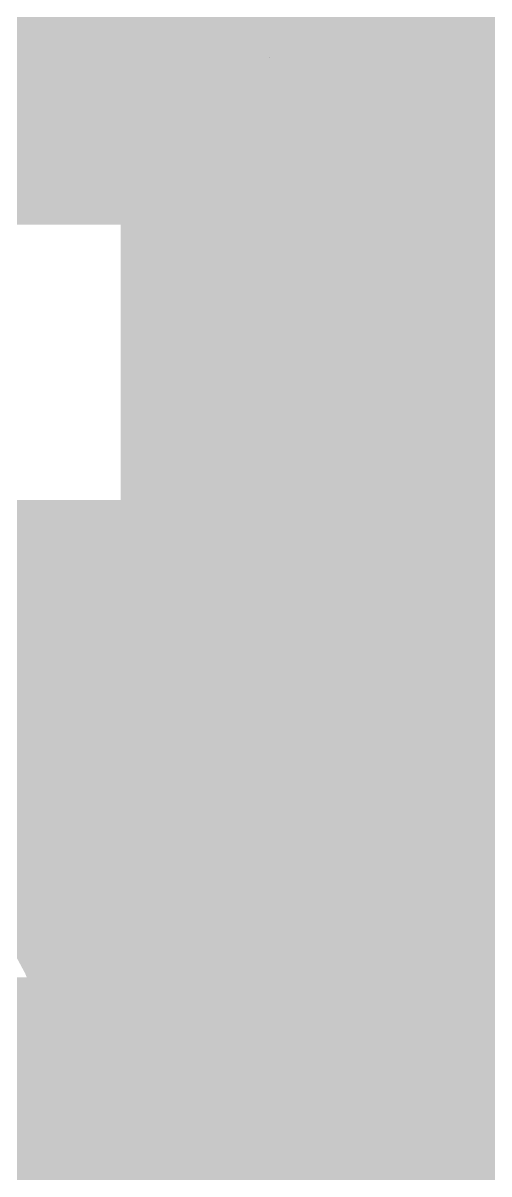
# Model space of a CAD drawing. Header units: millimetres. Extents: x -0.7 to 17.2, y -0.7 to 12.5.
# Drawn here: x 7.33 to 7.879, y 9.838 to 11.192 of the extents above; entities that cross this region are included whole.
import ezdxf

# ---------------------------------------------------------------- set-up
doc = ezdxf.new("R2010")
doc.units = ezdxf.units.MM
for name, color, linetype in [('FITTINGS', 7, 'Continuous'), ('FRAME', 7, 'Continuous'), ('TEXT', 7, 'Continuous'), ('TITLE', 7, 'Continuous')]:
    doc.layers.add(name, color=color, linetype=linetype)

msp = doc.modelspace()

# ---------------------------------------------------------------- linework, layer by layer
at = {"color": 7, "lineweight": 0, "const_width": 1}
for points in [[(0, 11.69291973114014), (7.945338726043701, 11.69291973114014), (7.945338726043701, 9.569485664367676), (0, 9.569485664367676), (0, 11.69291973114014)], [(7.085715686773369, 9.831013484139476), (7.085715686773369, 9.831013484139476), (7.085715686773369, 9.831013484139476), (7.074897670233425, 9.831566561206683), (7.064715847679493, 9.8332257924083), (7.055170219111573, 9.835991177744326), (7.046260784529669, 9.83986271721477), (7.037987543933777, 9.84484041081962), (7.030350497323898, 9.850924258558884), (7.023349644700033, 9.858114260432558), (7.023349644700033, 9.858114260432558), (7.023349644700033, 9.858114260432558), (7.023349644700033, 9.858114260432558), (7.017144228757095, 9.866396822552057), (7.011893492189991, 9.875769226139655), (7.007597434998724, 9.886231471195357), (7.004256057183296, 9.897783557719164), (7.001869358743704, 9.910425485711075), (7.000437339679948, 9.924157255171089), (6.999959999992029, 9.938978866099205), (6.999959999992029, 9.938978866099205), (6.999959999992029, 9.938978866099205), (6.999959999992029, 9.938978866099205), (7.000441223648117, 9.95380863336048), (7.001884894616377, 9.96756487181995), (7.004291012896811, 9.98024758147763), (7.007659578489422, 9.99185676233352), (7.011990591394206, 10.00239241438761), (7.017284051611163, 10.0118545376399), (7.023539959140294, 10.0202431320904), (7.023539959140294, 10.0202431320904), (7.023539959140294, 10.0202431320904), (7.023539959140294, 10.0202431320904), (7.030591303350352, 10.02753411713646), (7.038271073610083, 10.03370341217543), (7.046579269919492, 10.03875101720731), (7.055515892278578, 10.04267693223212), (7.065080940687338, 10.04548115724983), (7.075274415145776, 10.04716369226046), (7.08609631565389, 10.047724537264), (7.08609631565389, 10.047724537264), (7.08609631565389, 10.047724537264), (7.08609631565389, 10.047724537264), (7.092822960125055, 10.04754160236327), (7.099191502731073, 10.04699279766104), (7.10520194347195, 10.04607812315734), (7.110854282347685, 10.04479757885216), (7.116148519358275, 10.0431511647455), (7.121084654503724, 10.04113888083736), (7.125662687784029, 10.03876072712774), (7.125662687784029, 10.03876072712774), (7.125662687784029, 10.03876072712774), (7.125662687784029, 10.03876072712774), (7.129946316277157, 10.03612001716992), (7.133999237061069, 10.03332006451719), (7.137821450135767, 10.03036086916955), (7.141412955501254, 10.027242431127), (7.144773753157526, 10.02396475038953), (7.147903843104585, 10.02052782695716), (7.150803225342429, 10.01693166082987), (7.150803225342429, 10.01693166082987), (7.153144092957632, 10.01693166082987), (7.153144092957632, 10.01693166082987), (7.153144092957632, 10.01693166082987), (7.153023301547591, 10.01847748016096), (7.152878429534901, 10.02022215866229), (7.152709476919566, 10.02216569633385), (7.15251644370159, 10.02430809317564), (7.152299329880965, 10.02664934918766), (7.152058135457697, 10.02918946436991), (7.151792860431783, 10.03192843872239), (7.151792860431783, 10.03192843872239), (7.151792860431783, 10.03192843872239), (7.151792860431783, 10.03192843872239), (7.151535353342208, 10.03468333734437), (7.151317462727949, 10.03727122533509), (7.15113918858901, 10.03969210269456), (7.151000530925393, 10.04194596942279), (7.150901489737095, 10.04403282551977), (7.150842065024115, 10.0459526709855), (7.150822256786455, 10.04770550581998), (7.150822256786455, 10.04770550581998), (7.150822256786455, 10.13112032498611), (7.185116918921381, 10.13112032498611), (7.185116918921381, 9.834895898720788), (7.157445199307517, 9.834895898720788), (7.15238283519659, 9.862967278659198), (7.150822256786455, 9.862967278659198), (7.150822256786455, 9.862967278659198), (7.150822256786455, 9.862967278659198), (7.148019973752827, 9.859261973026376), (7.14496367920097, 9.855715133294826), (7.141653373130888, 9.852326759464557), (7.138089055542584, 9.849096851535567), (7.134270726436052, 9.846025409507853), (7.130198385811297, 9.84311243338142), (7.125872033668315, 9.840357923156262), (7.125872033668315, 9.840357923156262), (7.125872033668315, 9.840357923156262), (7.125872033668315, 9.840357923156262), (7.121235352468667, 9.837878786274258), (7.116232024673899, 9.835781055066406), (7.110862050284021, 9.834064729532711), (7.105125429299031, 9.832729809673172), (7.099022161718924, 9.831776295487785), (7.092552247543704, 9.831204186976553), (7.085715686773369, 9.831013484139476)], [(6.940728793589358, 9.859084864077886), (6.940728793589358, 9.859084864077886), (6.940728793589358, 9.859084864077886), (6.942965959254461, 9.859112828648701), (6.945218660792236, 9.85919672236114), (6.947486898202686, 9.859336545215209), (6.949770671485812, 9.859532297210906), (6.95206998064161, 9.85978397834823), (6.954384825670084, 9.860091588627183), (6.956715206571232, 9.86045512804776), (6.956715206571232, 9.86045512804776), (6.956715206571232, 9.86045512804776), (6.956715206571232, 9.86045512804776), (6.958989658330754, 9.860845466848705), (6.961136715934343, 9.861244350379616), (6.963156379382004, 9.8616517786405), (6.965048648673736, 9.862067751631356), (6.96681352380954, 9.862492269352181), (6.968451004789413, 9.862925331802979), (6.969961091613357, 9.863366938983745), (6.969961091613357, 9.863366938983745), (6.969961091613357, 9.837255797780017), (6.969961091613357, 9.837255797780017), (6.969961091613357, 9.837255797780017), (6.968305355983094, 9.836498035590328), (6.966459305912566, 9.835779889875958), (6.964422941401778, 9.835101360636905), (6.962196262450733, 9.834462447873175), (6.959779269059425, 9.833863151584762), (6.957171961227857, 9.833303471771671), (6.954374338956029, 9.832783408433897), (6.954374338956029, 9.832783408433897), (6.954374338956029, 9.832783408433897), (6.954374338956029, 9.832783408433897), (6.951492046178128, 9.83231888584094), (6.948641601939206, 9.831925828262277), (6.945823006239267, 9.831604235697915), (6.943036259078312, 9.831354108147861), (6.940281360456337, 9.831175445612107), (6.937558310373346, 9.831068248090652), (6.934867108829337, 9.831032515583502), (6.934867108829337, 9.831032515583502), (6.934867108829337, 9.831032515583502), (6.934867108829337, 9.831032515583502), (6.93024246793101, 9.83114786943811), (6.925721140585965, 9.83149393100193), (6.921303126794206, 9.832070700274961), (6.916988426555732, 9.83287817725721), (6.91277703987054, 9.833916361948672), (6.908668966738633, 9.835185254349348), (6.90466420716001, 9.836684854459236), (6.90466420716001, 9.836684854459236), (6.90466420716001, 9.836684854459236), (6.90466420716001, 9.836684854459236), (6.900818690276302, 9.838471091419967), (6.897188345229129, 9.840599894373163), (6.893773172018496, 9.84307126331883), (6.890573170644404, 9.845885198256967), (6.887588341106849, 9.849041699187572), (6.884818683405835, 9.852540766110646), (6.88226419754136, 9.856382399026188), (6.88226419754136, 9.856382399026188), (6.88226419754136, 9.856382399026188), (6.88226419754136, 9.856382399026188), (6.879987027004124, 9.860620585091745), (6.878060190395689, 9.865320186575723), (6.876483687716062, 9.870481203478132), (6.875257518965244, 9.87610363579897), (6.874381684143229, 9.882187483538232), (6.87385618325002, 9.888732746695922), (6.873681016285616, 9.89573942527204), (6.873681016285616, 9.89573942527204), (6.873681016285616, 10.01735035259844), (6.844068089381096, 10.01735035259844), (6.844068089381096, 10.03371739446084), (6.874080676610163, 10.04736293982751), (6.887726221976834, 10.09180136162831), (6.907994709864568, 10.09180136162831), (6.907994709864568, 10.04386115412672), (6.968400513203221, 10.04386115412672), (6.968400513203221, 10.01735035259844), (6.907994709864568, 10.01735035259844), (6.907994709864568, 9.896519714477108), (6.907994709864568, 9.896519714477108), (6.907994709864568, 9.896519714477108), (6.908181917130295, 9.891263151957753), (6.90874353892747, 9.886412075715198), (6.909679575256097, 9.881966485749437), (6.910990026116177, 9.877926382060483), (6.912674891507707, 9.874291764648326), (6.914734171430688, 9.87106263351297), (6.917167865885119, 9.868238988654412), (6.917167865885119, 9.868238988654412), (6.917167865885119, 9.868238988654412), (6.917167865885119, 9.868238988654412), (6.919890527571295, 9.8658103433586), (6.922827584300374, 9.863755335800603), (6.925979036072358, 9.862073965980425), (6.929344882887251, 9.860766233898065), (6.932925124745047, 9.859832139553522), (6.93671976164575, 9.859271682946794), (6.940728793589358, 9.859084864077886)], [(7.091177711208843, 9.859465492958407), (7.100242504517492, 9.859835246728057), (7.108503316415244, 9.860944508037), (7.1159601469021, 9.862793276885244), (7.122612995978061, 9.865381553272789), (7.128461863643125, 9.868709337199627), (7.133506749897293, 9.872776628665763), (7.137747654740565, 9.877583427671198), (7.137747654740565, 9.877583427671198), (7.137747654740565, 9.877583427671198), (7.137747654740565, 9.877583427671198), (7.141317409884309, 9.883142939707705), (7.144337971929012, 9.88945749515618), (7.146809340874677, 9.896527094016628), (7.148731516721309, 9.904351736289051), (7.150104499468902, 9.912931421973441), (7.150928289117457, 9.922266151069806), (7.151202885666976, 9.932355923578143), (7.151202885666976, 9.932355923578143), (7.151202885666976, 9.938598237218685), (7.151202885666976, 9.938598237218685), (7.151202885666976, 9.938598237218685), (7.150940329418781, 9.94936459698199), (7.150152660674193, 9.959391449205992), (7.148839879433211, 9.9686787938907), (7.147001985695841, 9.977226631036112), (7.144638979462076, 9.985034960642224), (7.14175086073192, 9.992103782709039), (7.138337629505372, 9.998433097236557), (7.138337629505372, 9.998433097236557), (7.138337629505372, 9.998433097236557), (7.138337629505372, 9.998433097236557), (7.134216350881694, 10.00396192592453), (7.12920408996014, 10.00864016558358), (7.123300846740715, 10.01246781621372), (7.11650662122342, 10.01544487781494), (7.108821413408251, 10.01757135038723), (7.100245223295209, 10.01884723393061), (7.090778050884296, 10.01927252844507), (7.090778050884296, 10.01927252844507), (7.090778050884296, 10.01927252844507), (7.090778050884296, 10.01927252844507), (7.083154209766193, 10.01882315332797), (7.076095097619797, 10.01747502797665), (7.069600714445114, 10.01522815239113), (7.063671060242145, 10.0120825265714), (7.058306135010885, 10.00803815051745), (7.053505938751337, 10.0030950242293), (7.049270471463501, 9.997253147706942), (7.049270471463501, 9.997253147706942), (7.049270471463501, 9.997253147706942), (7.049270471463501, 9.997253147706942), (7.045599733147379, 9.990655450978979), (7.042493723802963, 9.98344486407401), (7.039952443430261, 9.975621386992035), (7.037975892029271, 9.967185019733067), (7.036564069599992, 9.958135762297092), (7.035716976142426, 9.948473614684117), (7.035434611656569, 9.938198576894138), (7.035434611656569, 9.938198576894138), (7.035434611656569, 9.938198576894138), (7.035434611656569, 9.938198576894138), (7.035716976142427, 9.927850132105776), (7.036564069599993, 9.91818526571508), (7.037975892029269, 9.909203977722056), (7.039952443430262, 9.900906268126704), (7.042493723802963, 9.893292136929018), (7.045599733147377, 9.886361584129006), (7.049270471463501, 9.880114609726661), (7.049270471463501, 9.880114609726661), (7.049270471463501, 9.880114609726661), (7.049270471463501, 9.880114609726661), (7.053514095084492, 9.874636272624882), (7.058338760343501, 9.87000075661568), (7.063744467240529, 9.86620806169906), (7.06973121577558, 9.863258187875026), (7.076299005948647, 9.86115113514357), (7.083447837759735, 9.859886903504698), (7.091177711208843, 9.859465492958407)], [(7.246306579860857, 9.855963707257615), (7.246306579860857, 9.855963707257615), (7.246306579860857, 9.855963707257615), (7.246449509889462, 9.85991020731371), (7.246878299975272, 9.863506373440995), (7.247592950118291, 9.866752205639479), (7.248593460318517, 9.869647703909157), (7.249879830575949, 9.872192868250027), (7.251452060890592, 9.87438769866209), (7.25331015126244, 9.876232195145349), (7.25331015126244, 9.876232195145349), (7.25331015126244, 9.876232195145349), (7.25331015126244, 9.876232195145349), (7.25537214996314, 9.87778228684143), (7.257545230153458, 9.879093902891958), (7.2598293918334, 9.880167043296936), (7.262224635002965, 9.881001708056365), (7.264730959662149, 9.881597897170241), (7.267348365810955, 9.881955610638569), (7.270076853449382, 9.882074848461343), (7.270076853449382, 9.882074848461343), (7.270076853449382, 9.882074848461343), (7.270076853449382, 9.882074848461343), (7.272910208228363, 9.88195561063857), (7.275624713581381, 9.881597897170241), (7.278220369508441, 9.881001708056363), (7.280697176009546, 9.88016704329694), (7.283055133084691, 9.879093902891958), (7.285294240733878, 9.87778228684143), (7.287414498957105, 9.876232195145349), (7.287414498957105, 9.876232195145349), (7.287414498957105, 9.876232195145349), (7.287414498957105, 9.876232195145349), (7.289328130073765, 9.874387698662092), (7.290947356403246, 9.872192868250027), (7.292272177945547, 9.869647703909154), (7.293302594700672, 9.86675220563948), (7.294038606668618, 9.863506373440996), (7.294480213849386, 9.85991020731371), (7.294627416242975, 9.855963707257615), (7.294627416242975, 9.855963707257615), (7.294627416242975, 9.855963707257615), (7.294627416242975, 9.855963707257615), (7.294480213849387, 9.852115083199372), (7.294038606668618, 9.848584167737313), (7.293302594700672, 9.845370960871445), (7.292272177945549, 9.842475462601772), (7.290947356403246, 9.839897672928286), (7.289328130073764, 9.837637591850989), (7.287414498957105, 9.835695219369882), (7.287414498957105, 9.835695219369882), (7.287414498957105, 9.835695219369882), (7.287414498957105, 9.835695219369882), (7.285294240733879, 9.834044144501421), (7.283055133084692, 9.83264708115118), (7.280697176009545, 9.831504029319166), (7.278220369508444, 9.83061498900538), (7.275624713581381, 9.829979960209815), (7.272910208228361, 9.82959894293248), (7.270076853449382, 9.829471937173366), (7.270076853449382, 9.829471937173366), (7.270076853449382, 9.829471937173366), (7.270076853449382, 9.829471937173366), (7.267348754207774, 9.829599331329296), (7.264732513249416, 9.829981513797083), (7.262228130574314, 9.83061848457673), (7.259835606182472, 9.831510243668237), (7.257554940073881, 9.832656791071603), (7.255386132248546, 9.834058126786825), (7.253329182706466, 9.835714250813908), (7.253329182706466, 9.835714250813908), (7.253329182706466, 9.835714250813908), (7.253329182706466, 9.835714250813908), (7.251466043176, 9.837651574136398), (7.249889540496372, 9.839907382848708), (7.248599674667586, 9.84248167695084), (7.247596445689643, 9.845374456442801), (7.24687985356254, 9.84858572132458), (7.246449898286278, 9.852115471596187), (7.246306579860857, 9.855963707257615)]]:
    msp.add_lwpolyline(points, dxfattribs=at)
at = {"layer": 'FITTINGS', "color": 7, "lineweight": 0, "const_width": 0.7074999213218689}
for points in [[(8.208973114449323, 9.743414624879893), (8.208639196404544, 9.752976759343953), (8.207639076376974, 9.762492307758645), (8.205977609998135, 9.771914912849548), (8.203662911775321, 9.78119866555438), (8.200706252376323, 9.790298338466828), (8.197122030616155, 9.799169600604852), (8.192927708092798, 9.807769227510143), (8.188143725147416, 9.81605532535418), (8.182793388811321, 9.823987527031043), (8.176902760752943, 9.83152718358136), (8.170500545224787, 9.838637564953975), (8.16361793032164, 9.845284037423275), (8.156288447914275, 9.85143419898659), (8.148547800901017, 9.857058112808028), (8.140433709134829, 9.862128353907234), (8.131985699323861, 9.866620242603211), (8.123244932283034, 9.870511881865342), (8.114253988165704, 9.87378432539293), (8.105056670370868, 9.876421605628462), (8.095697788440399, 9.878410901837169), (8.08622294095629, 9.879742502756002), (8.076678285306691, 9.880409927984429), (8.067110322333976, 9.880409927984429), (8.057565666684377, 9.879742502756002), (8.048090819200269, 9.878410901837169), (8.0387319372698, 9.876421605628462), (8.029534619474964, 9.87378432539293), (8.020543675357633, 9.870511881865342), (8.011802908316806, 9.866620242603211), (8.00335489850584, 9.862128353907234), (7.995240806739651, 9.857058112808028), (7.987500159726393, 9.85143419898659), (7.980170677319027, 9.845284037423275), (7.97328806241588, 9.838637564953975), (7.966885846887724, 9.83152718358136), (7.960995218829345, 9.823987527031043), (7.955644882493251, 9.81605532535418), (7.95086089954787, 9.807769227510143), (7.946666577024512, 9.799169600604852), (7.943082355264345, 9.790298338466828), (7.940125695865346, 9.78119866555438), (7.937810997642533, 9.771914912849548), (7.936149531263693, 9.762492307758645), (7.935149411236122, 9.752976759343953), (7.934815493191345, 9.743414624879893), (7.935149411236122, 9.733852490415835), (7.936149531263693, 9.724336942001143), (7.937810997642533, 9.71491433691024), (7.940125695865346, 9.705630584205407), (7.943082355264345, 9.69653091129296), (7.946666577024512, 9.687659649154934), (7.95086089954787, 9.679060022249644), (7.955644882493251, 9.670773924405609), (7.960995218829345, 9.662841722728743), (7.966885846887724, 9.655302066178429), (7.97328806241588, 9.648191684805813), (7.980170677319027, 9.641545212336512), (7.987500159726393, 9.635395050773196), (7.995240806739651, 9.629771136951758), (8.00335489850584, 9.624700895852554), (8.011802908316806, 9.620209007156577), (8.020543675357633, 9.616317367894446), (8.029534619474964, 9.613044924366859), (8.0387319372698, 9.610407644131326), (8.048090819200269, 9.608418347922619), (8.057565666684377, 9.607086747003784), (8.067110322333976, 9.606419321775357), (8.076678285306691, 9.606419321775357), (8.08622294095629, 9.607086747003784), (8.095697788440399, 9.608418347922619), (8.105056670370868, 9.610407644131326), (8.114253988165704, 9.613044924366859), (8.123244932283034, 9.616317367894446), (8.131985699323861, 9.620209007156577), (8.140433709134829, 9.624700895852554), (8.148547800901017, 9.629771136951758), (8.156288447914275, 9.635395050773196), (8.16361793032164, 9.641545212336512), (8.170500545224787, 9.648191684805813), (8.176902760752943, 9.655302066178429), (8.182793388811321, 9.662841722728743), (8.188143725147416, 9.670773924405609), (8.192927708092798, 9.679060022249644), (8.197122030616155, 9.687659649154934), (8.200706252376323, 9.69653091129296), (8.203662911775321, 9.705630584205407), (8.205977609998135, 9.71491433691024), (8.207639076376974, 9.724336942001143), (8.208973114449323, 9.743414624879893)], [(8.071894303820333, 8.76428026324426), (8.071894303820333, 9.625918501483618)]]:
    msp.add_lwpolyline(points, dxfattribs=at)
at = {"layer": 'FRAME', "color": 7, "lineweight": 0}
for points, const_width in [([(0.04299253840813044, 0.0304017574543991), (16.49244981388679, 0.0304017574543991), (16.49244981388679, 11.66251797368574), (0.04299253840813044, 11.66251797368574), (0.04299253840813044, 0.0304017574543991), (0.04299253840813044, 0.0304017574543991)], 1.414999842643738), ([(0.2388194107352574, 0.226228629781526), (16.29662294155966, 0.226228629781526), (16.29662294155966, 11.46669110135861), (0.2388194107352574, 11.46669110135861), (0.2388194107352574, 0.226228629781526), (0.2388194107352574, 0.226228629781526)], 0.7074999213218689)]:
    msp.add_lwpolyline(points, dxfattribs=dict(at, const_width=const_width))
at = {"layer": 'TEXT', "color": 7, "lineweight": 0, "const_width": 3.916537494319527e-08}
for points in [[(7.55236391186561, 10.75772916344268), (7.55236391186561, 10.75772916344268), (7.553007592047098, 10.76960584862367), (7.55493863486712, 10.77960245259037), (7.55815703803278, 10.78771899337991), (7.55815703803278, 10.78771899337991), (7.562805051628809, 10.79399992165374), (7.569032041691307, 10.7984967921221), (7.576838002892291, 10.80120961591837), (7.576838002892291, 10.80120961591837), (7.581535209583046, 10.80219410618923), (7.586160112115438, 10.8031062806604), (7.590712700093774, 10.80394614789237), (7.590712700093774, 10.80394614789237), (7.595131925635139, 10.80472200478412), (7.599356751694784, 10.80544925466112), (7.603387163973328, 10.80612790535312), (7.605024815661469, 10.79771560335898), (7.605024815661469, 10.79771560335898), (7.602365923423688, 10.79732204829283), (7.599488925083219, 10.79686684535374), (7.59639380448423, 10.79635000455715), (7.59639380448423, 10.79635000455715), (7.593202068680139, 10.79580530912067), (7.590035235345729, 10.7952594217424), (7.586893290944884, 10.79471235286901), (7.586893290944884, 10.79471235286901), (7.583906040153519, 10.79417417735886), (7.581210408654544, 10.79364784918191), (7.578806385540252, 10.79313337925438), (7.578806385540252, 10.79313337925438), (7.574400785686031, 10.79163323908688), (7.570650726080022, 10.78917409040401), (7.567556198536052, 10.78575594510227), (7.567556198536052, 10.78575594510227), (7.565190107190699, 10.78113934793452), (7.563625360435871, 10.77507772007911), (7.562861952654736, 10.76757107668248), (7.563518080204056, 10.76757107668248), (7.563518080204056, 10.76757107668248), (7.564666153735446, 10.7689669090477), (7.566069094950172, 10.77038762362517), (7.567726898386282, 10.77183323856791), (7.567726898386282, 10.77183323856791), (7.569633044834092, 10.77321484557565), (7.571781020257261, 10.77445063571306), (7.574170817732453, 10.77554062594008), (7.574170817732453, 10.77554062594008), (7.576800067145293, 10.77639116643496), (7.579659292643739, 10.77690148249564), (7.582748485206495, 10.77707159022183), (7.582748485206495, 10.77707159022183), (7.589704500780917, 10.77625839974704), (7.595422949957889, 10.77381880889605), (7.599903820154578, 10.76975283414323), (7.599903820154578, 10.76975283414323), (7.603119255330651, 10.76438824111587), (7.605048524708002, 10.75805278065916), (7.605691611951428, 10.75074647269422), (7.605691611951428, 10.75074647269422), (7.605315237378784, 10.7446155101621), (7.604186134650825, 10.73918866898706), (7.602304286798433, 10.73446597447857), (7.602304286798433, 10.73446597447857), (7.599755045724424, 10.7304657978833), (7.596623775454587, 10.72720648784108), (7.592910460665481, 10.72468807368259), (7.592910460665481, 10.72468807368259), (7.588684450032154, 10.72289810531116), (7.584022214403467, 10.72182410826825), (7.578923741687285, 10.72146611400951), (7.578923741687285, 10.72146611400951), (7.571386273819416, 10.72249802779669), (7.564940578784594, 10.72559373031103), (7.559586649278454, 10.73075325273607), (7.559586649278454, 10.73075325273607), (7.55558112886493, 10.73787820191183), (7.553173550711477, 10.74687016329121), (7.55236391186561, 10.75772916344268)], [(7.389369868449858, 10.72254899118441), (7.377570241302731, 10.72254899118441), (7.342283381638063, 10.7620980127345), (7.342283381638063, 10.72254899118441), (7.332452137138897, 10.72254899118441), (7.332452137138897, 10.80055348836905), (7.342283381638063, 10.80055348836905), (7.342283381638063, 10.76275414028382), (7.376695404570304, 10.80055348836905), (7.387838904168111, 10.80055348836905), (7.353970987008476, 10.7626421185071), (7.389369868449858, 10.72254899118441)], [(7.434379368167965, 10.72254899118441), (7.408705043819356, 10.79093561868267), (7.408267625453143, 10.79093561868267), (7.408267625453143, 10.79093561868267), (7.408472688342504, 10.78841661400853), (7.408654072770148, 10.78537601867078), (7.40881173122575, 10.78181384543602), (7.40881173122575, 10.78181384543602), (7.408933222267865, 10.77793635527702), (7.409006141207421, 10.77394979727209), (7.409030440408856, 10.76985418717931), (7.409030440408856, 10.72254899118441), (7.399962010865405, 10.72254899118441), (7.399962010865405, 10.80055348836905), (7.414492835616207, 10.80055348836905), (7.438529508276675, 10.73664239756899), (7.438966926642888, 10.73664239756899), (7.46344101766957, 10.80055348836905), (7.477859820643659, 10.80055348836905), (7.477859820643659, 10.72254899118441), (7.468135263550886, 10.72254899118441), (7.468135263550886, 10.77051031472863), (7.468135263550886, 10.77051031472863), (7.468165472520575, 10.77428527595212), (7.468256178422213, 10.77803533277215), (7.46840731643719, 10.78176050173283), (7.46840731643719, 10.78176050173283), (7.468582738792344, 10.78524562786499), (7.468746347791653, 10.7882684332216), (7.468898078506601, 10.79082893127628), (7.468460660140387, 10.79082893127628), (7.442460939202277, 10.72254899118441), (7.434379368167965, 10.72254899118441)], [(7.496323993359398, 10.77520456060994), (7.496323993359398, 10.77520456060994), (7.496542088302933, 10.77769216007144), (7.497196462105125, 10.77962141876498), (7.498287041637039, 10.78099235240679), (7.498287041637039, 10.78099235240679), (7.49968403221909, 10.78190216321458), (7.501250583642983, 10.78244804227525), (7.502986621888675, 10.78263000409494), (7.502986621888675, 10.78263000409494), (7.504787838777055, 10.78244804699404), (7.50640773437598, 10.78190215830328), (7.507846233249902, 10.78099235240679), (7.507846233249902, 10.78099235240679), (7.508969391989885, 10.77962142359167), (7.509643326295644, 10.77769215456438), (7.50986795960106, 10.77520456060994), (7.50986795960106, 10.77520456060994), (7.509643300629667, 10.77282602906355), (7.5089694174182, 10.77093232191363), (7.507846233249902, 10.76952345621949), (7.507846233249902, 10.76952345621949), (7.506407708884821, 10.76855438430554), (7.504787863696951, 10.76797293185017), (7.502986621888675, 10.76777911712495), (7.502986621888675, 10.76777911712495), (7.501251151342891, 10.76797353077272), (7.499686427505999, 10.76855674912732), (7.498292376007359, 10.76952879058981), (7.498292376007359, 10.76952879058981), (7.497198808419954, 10.77093469883543), (7.496542705295981, 10.77282661634823), (7.496323993359398, 10.77520456060994)], [(7.643040309931573, 10.78209123269265), (7.643040309931573, 10.78209123269265), (7.649558309283771, 10.78156965404563), (7.654837567746945, 10.78000490048575), (7.658878055410696, 10.77739698681133), (7.658878055410696, 10.77739698681133), (7.661731933788355, 10.7736451510465), (7.663444277773489, 10.7686557309262), (7.664015054028546, 10.76242874369432), (7.664015054028546, 10.72255432555473), (7.657021694539448, 10.72255432555473), (7.655165333668201, 10.73085460577214), (7.654727915301987, 10.73085460577214), (7.654727915301987, 10.73085460577214), (7.652135994798315, 10.72792960142994), (7.649459929223924, 10.72556290910816), (7.646699687970872, 10.72375455887665), (7.646699687970872, 10.72375455887665), (7.643535805105521, 10.72248024636471), (7.639655949079361, 10.72171564275065), (7.635060091933335, 10.72146077963919), (7.635060091933335, 10.72146077963919), (7.6300469617698, 10.72192784285551), (7.625640779978621, 10.72332899358802), (7.621841522281174, 10.7256642634511), (7.621841522281174, 10.7256642634511), (7.618928357004206, 10.72899766123525), (7.617180468745667, 10.73338606007004), (7.61659783625693, 10.73882948940006), (7.61659783625693, 10.73882948940006), (7.61736242334293, 10.74421187686022), (7.619656209579133, 10.74870874257551), (7.623479173969314, 10.75232011193853), (7.623479173969314, 10.75232011193853), (7.628892367750337, 10.75500923399656), (7.63595686034956, 10.75673934064712), (7.644672627249395, 10.75751045425957), (7.654615893525274, 10.75783585084907), (7.654615893525274, 10.76132986340846), (7.654615893525274, 10.76132986340846), (7.654263815788896, 10.76571116546509), (7.653207620853315, 10.7690967060878), (7.651447277555385, 10.77148650449713), (7.651447277555385, 10.77148650449713), (7.649043838396436, 10.77306607592382), (7.646058379010669, 10.77401381001637), (7.642490869788646, 10.77432972387752), (7.642490869788646, 10.77432972387752), (7.639481091338401, 10.77417799558649), (7.636568534132874, 10.77372279039716), (7.633753171205014, 10.77296412507568), (7.633753171205014, 10.77296412507568), (7.631046859896885, 10.77201105596236), (7.628461476594784, 10.77097262608251), (7.625996996760202, 10.76984885280899), (7.62304708997342, 10.77706092148119), (7.62304708997342, 10.77706092148119), (7.625754572637701, 10.77837733018407), (7.628777390227804, 10.77955977711703), (7.632115519516873, 10.78060827774378), (7.632115519516873, 10.78060827774378), (7.635659904812547, 10.78142977512335), (7.639301510309752, 10.78192408856034), (7.643040309931573, 10.78209123269265)], [(7.716784135103759, 10.78110437418351), (7.727271507152246, 10.78110437418351), (7.702253310352956, 10.75291756141433), (7.7293465772066, 10.72254899118441), (7.718203077608793, 10.72254899118441), (7.69176593830447, 10.75226676823533), (7.69176593830447, 10.72254899118441), (7.682153402988411, 10.72254899118441), (7.682153402988411, 10.78110437418351), (7.69176593830447, 10.78110437418351), (7.69176593830447, 10.75269885223122), (7.716784135103759, 10.78110437418351)], [(7.57969189101332, 10.72944099763743), (7.584121786224195, 10.72995073513555), (7.587944755293112, 10.73147991153729), (7.591160787200627, 10.73402855611235), (7.591160787200627, 10.73402855611235), (7.593587921760334, 10.73781537466171), (7.595044209396391, 10.743059051757), (7.595529636492443, 10.74975961418508), (7.595529636492443, 10.74975961418508), (7.595159782575329, 10.7553121078506), (7.5940502382254, 10.76002768382649), (7.592200989412964, 10.76390636427287), (7.592200989412964, 10.76390636427287), (7.589498830578207, 10.76678989349191), (7.585837678503569, 10.76852000126825), (7.581217520924747, 10.76909670659391), (7.581217520924747, 10.76909670659391), (7.578109950932141, 10.7688596288216), (7.575195609681767, 10.7681483733299), (7.572474487970795, 10.76696295846604), (7.572474487970795, 10.76696295846604), (7.569998745244695, 10.76547704555179), (7.56781343383534, 10.76385716866661), (7.565918546847911, 10.76210334710482), (7.565918546847911, 10.76210334710482), (7.56434194241766, 10.76037975878913), (7.563104370268889, 10.75885056572838), (7.562205825105416, 10.75751578862989), (7.562205825105416, 10.75751578862989), (7.562291173659905, 10.75398207107979), (7.562547225008658, 10.75052183531662), (7.562973974431449, 10.7471351039878), (7.562973974431449, 10.7471351039878), (7.563609948469717, 10.74390011206235), (7.564500790026091, 10.74089507494076), (7.565646493961608, 10.73812001814754), (7.565646493961608, 10.73812001814754), (7.567092699337383, 10.73564547110581), (7.568877937335468, 10.73353482929539), (7.571002201762564, 10.73178812057809), (7.571002201762564, 10.73178812057809), (7.573496906781428, 10.73048180115817), (7.576393472564125, 10.72969941708319), (7.57969189101332, 10.72944099763743)], [(7.645878194941641, 10.75084249135998), (7.639341804834658, 10.75025927379007), (7.634299055797491, 10.74909281688954), (7.630749920715036, 10.74734314443027), (7.630749920715036, 10.74734314443027), (7.628411681234919, 10.74502625684395), (7.627008749829226, 10.74215102279495), (7.626541102532809, 10.73871746762335), (7.626541102532809, 10.73871746762335), (7.626874790168695, 10.7357302282903), (7.627875881515278, 10.73332619613081), (7.629544353022788, 10.73150539895114), (7.629544353022788, 10.73150539895114), (7.631734993931239, 10.73023108577617), (7.634302612497113, 10.72946648291069), (7.637247183764403, 10.72921161971368), (7.637247183764403, 10.72921161971368), (7.641921862375018, 10.72966682811017), (7.646038227400185, 10.73103241711947), (7.649596251054457, 10.7333084161192), (7.649596251054457, 10.7333084161192), (7.65232566158965, 10.73653097688834), (7.653963323484089, 10.74073622972991), (7.65450920611888, 10.74592420192523), (7.65450920611888, 10.75116788794948), (7.645878194941641, 10.75084249135998)], [(7.763431718207828, 10.74756718798369), (7.763431718207828, 10.75608617738422), (7.863941923771197, 10.75608617738422), (7.863941923771197, 10.74756718798369), (7.763431718207828, 10.74756718798369)], [(7.496323993359398, 10.72844880475797), (7.496542088302933, 10.73087713743986), (7.497196462105125, 10.73277082914421), (7.498287041637039, 10.73412990914843), (7.498287041637039, 10.73412990914843), (7.49968403221909, 10.735039723965), (7.501250583642983, 10.73558559849961), (7.502986621888675, 10.73576756083657), (7.502986621888675, 10.73576756083657), (7.504787838777055, 10.73558560774445), (7.50640773437598, 10.73503971452765), (7.507846233249902, 10.73412990914843), (7.507846233249902, 10.73412990914843), (7.508969391989885, 10.73277083849888), (7.509643326295644, 10.73087712741735), (7.50986795960106, 10.72844880475797), (7.50986795960106, 10.72844880475797), (7.509643300629667, 10.72607027721123), (7.5089694174182, 10.72417656554557), (7.507846233249902, 10.72276770036751), (7.507846233249902, 10.72276770036751), (7.506407708884821, 10.72179863245323), (7.504787863696951, 10.72121717548211), (7.502986621888675, 10.72102336127298), (7.502986621888675, 10.72102336127298), (7.501251151342891, 10.72121777892041), (7.499686427505999, 10.72180099275925), (7.498292376007359, 10.72277303473783), (7.498292376007359, 10.72277303473783), (7.497198808419954, 10.72417894698311), (7.496542705295981, 10.72607085998017), (7.496323993359398, 10.72844880475797)]]:
    msp.add_lwpolyline(points, dxfattribs=at)
at = {"layer": 'TITLE', "color": 7, "lineweight": 0, "const_width": 3.916537494319527e-08}
for points in [[(7.828490512556494, 11.14077083254467), (7.828490512556494, 11.14077083254467), (7.812151493860303, 11.13880796889837), (7.798309357074318, 11.13291934895989), (7.786964038661258, 11.12310499781772), (7.786964038661258, 11.12310499781772), (7.778556165408776, 11.10987523425046), (7.773511469328517, 11.09374035264479), (7.771829896165313, 11.07470038662233), (7.771829896165313, 11.07470038662233), (7.773398185849286, 11.05577245295892), (7.778103118295367, 11.03967490707624), (7.785944640462048, 11.02640779720707), (7.785944640462048, 11.02640779720707), (7.796915290148699, 11.0165312273518), (7.811022586382365, 11.01060525549671), (7.828266468996228, 11.00862994069999), (7.828266468996228, 11.00862994069999), (7.83533004428051, 11.00883408755673), (7.842137257928704, 11.00944645271187), (7.848688039514442, 11.01046709789417), (7.848688039514442, 11.01046709789417), (7.855059567407861, 11.01179395173705), (7.861329078420533, 11.01332489577266), (7.867496496398742, 11.01505999087961), (7.867496496398742, 10.9971701125924), (7.867496496398742, 10.9971701125924), (7.861316604831887, 10.99508030335892), (7.85500980445894, 10.99339622066747), (7.848576017734309, 10.99211793030841), (7.848576017734309, 10.99211793030841), (7.841651805283766, 10.99122799921351), (7.833888719809753, 10.99069400643564), (7.825286689644695, 10.99051601885251), (7.825286689644695, 10.99051601885251), (7.809535163190473, 10.99166363962697), (7.79561834492329, 10.99510642024966), (7.783536172189193, 11.00084442698076), (7.783536172189193, 11.00084442698076), (7.773301099516872, 11.00869219385407), (7.764925621870084, 11.01847914298428), (7.758409686905401, 11.03020533555357), (7.758409686905401, 11.03020533555357), (7.753760769031548, 11.04364049723547), (7.750971442328471, 11.05855431323991), (7.750041659929479, 11.07494683453862), (7.750041659929479, 11.07494683453862), (7.751048597865094, 11.09081659893699), (7.754069467303301, 11.10538688586318), (7.759104221942224, 11.11865773314645), (7.759104221942224, 11.11865773314645), (7.766101834834486, 11.13035406022456), (7.775011317360897, 11.14021570205937), (7.785832618681916, 11.14824268527953), (7.785832618681916, 11.14824268527953), (7.798451233148937, 11.15417362231561), (7.812752700528791, 11.15773217418601), (7.828736960472786, 11.15891836092618), (7.828736960472786, 11.15891836092618), (7.845278822758019, 11.1578479359491), (7.860342042578448, 11.15463663853459), (7.873926546578366, 11.14928448783476), (7.865670541382577, 11.13185389884609), (7.865670541382577, 11.13185389884609), (7.860430388209874, 11.13407069308299), (7.854806920601839, 11.13613561939747), (7.848800061294575, 11.13804870328744), (7.848800061294575, 11.13804870328744), (7.842416042745771, 11.13957594070271), (7.835646217168382, 11.14048330911249), (7.828490512556494, 11.14077083254467)], [(7.282704734707581, 11.0223862153003), (7.334100327432519, 11.15659951007743), (7.36437981460242, 11.15659951007743), (7.36437981460242, 10.99279006098921), (7.343958244084207, 10.99279006098921), (7.343958244084207, 11.09350884350663), (7.343958244084207, 11.09350884350663), (7.344021674130272, 11.10143626231797), (7.344212166456223, 11.10931138188041), (7.344529555162884, 11.11713423693664), (7.344529555162884, 11.11713423693664), (7.344897933327736, 11.1244530020376), (7.345241522163469, 11.13080089348026), (7.345560155540106, 11.13617793955922), (7.344641576943017, 11.13617793955922), (7.29004216130628, 10.99279006098921)], [(7.511670076903776, 10.99279006098921), (7.491943041422386, 11.04349111867732), (7.427015217657404, 11.04349111867732), (7.407512225736279, 10.99279006098921), (7.386631365919522, 10.99279006098921), (7.450640611087415, 11.15728284293624), (7.46922502441145, 11.15728284293624), (7.532999023841065, 10.99279006098921), (7.511670076903776, 10.99279006098921)], [(7.68373013744769, 11.03935751499042), (7.68373013744769, 11.03935751499042), (7.678824820497377, 11.02909758051912), (7.673892136356699, 11.02003499982919), (7.668932060292144, 11.01216982895219), (7.668932060292144, 11.01216982895219), (7.663672008959715, 11.00551450867725), (7.657824478773082, 11.00008143142752), (7.651389449523345, 10.99587065994286), (7.651389449523345, 10.99587065994286), (7.644048283977686, 10.99287720850647), (7.635482356628478, 10.9910811038698), (7.625691653160876, 10.99048241231847), (7.625691653160876, 10.99048241231847), (7.62150079118673, 10.99058449643449), (7.61748668012945, 10.99089066694536), (7.613649311796598, 10.99140099091556), (7.613649311796598, 10.99140099091556), (7.610014825683679, 10.99208932225468), (7.606609365199072, 10.99292946339885), (7.603432925448485, 10.99392148096855), (7.603432925448485, 11.01434305148676), (7.603432925448485, 11.01434305148676), (7.606570779013443, 11.01305855288992), (7.60986048665794, 11.01195325112458), (7.613302044278186, 11.01102720679483), (7.613302044278186, 11.01102720679483), (7.616870558498273, 11.01032397704275), (7.620541141191118, 11.00990200788596), (7.624313785265242, 11.00976136067933), (7.624313785265242, 11.00976136067933), (7.632281020305519, 11.0103737646118), (7.639050873690959, 11.01221090144242), (7.644623334003323, 11.01527283226187), (7.644623334003323, 11.01527283226187), (7.649475117231231, 11.01988316852304), (7.654097888194249, 11.02638041241798), (7.658491630383765, 11.03476462200498), (7.595400963812962, 11.15658830789942), (7.618118980823898, 11.15658830789942), (7.663779058406035, 11.06642197707051), (7.663779058406035, 11.06642197707051), (7.664593077262681, 11.06475037652705), (7.66551166280249, 11.06279744824669), (7.666534794197302, 11.06056323796957), (7.666534794197302, 11.06056323796957), (7.667551696697688, 11.05823319882335), (7.668466548451096, 11.05597781112585), (7.669279327810556, 11.05379712244954), (7.670197906407646, 11.05379712244954), (7.670197906407646, 11.05379712244954), (7.670861317658401, 11.05559321936673), (7.671626807368916, 11.05762079753165), (7.672494352900368, 11.05987990511076), (7.672494352900368, 11.05987990511076), (7.673361892520655, 11.06210790767814), (7.674127382460062, 11.06405707119375), (7.674790799393091, 11.06572744203369), (7.714256072533884, 11.15657710572141), (7.736055510947731, 11.15657710572141), (7.68373013744769, 11.03935751499042)], [(7.467387867217272, 11.11139872179384), (7.466828943484099, 11.11295458931894), (7.466063528449337, 11.11517261007886), (7.46509142072455, 11.11805281553373), (7.46509142072455, 11.11805281553373), (7.464035867314257, 11.12130270068668), (7.463005333808137, 11.12462973785227), (7.461999619592883, 11.12803395614356), (7.461999619592883, 11.12803395614356), (7.461069779778787, 11.13120915923727), (7.460267023614624, 11.13384913039605), (7.459591151320028, 11.13595389599895), (7.459591151320028, 11.13595389599895), (7.458472119368669, 11.13125023340234), (7.457251148289019, 11.12662372505146), (7.455928039109684, 11.1220743974405), (7.455928039109684, 11.1220743974405), (7.454623549203721, 11.117882302168), (7.45347352489642, 11.1143274676024), (7.452477768281594, 11.11140992397185), (7.433893354957559, 11.06185148844109), (7.485737034803028, 11.06185148844109), (7.467387867217272, 11.11139872179384)]]:
    msp.add_lwpolyline(points, dxfattribs=at)

doc.saveas('drawing.dxf')
